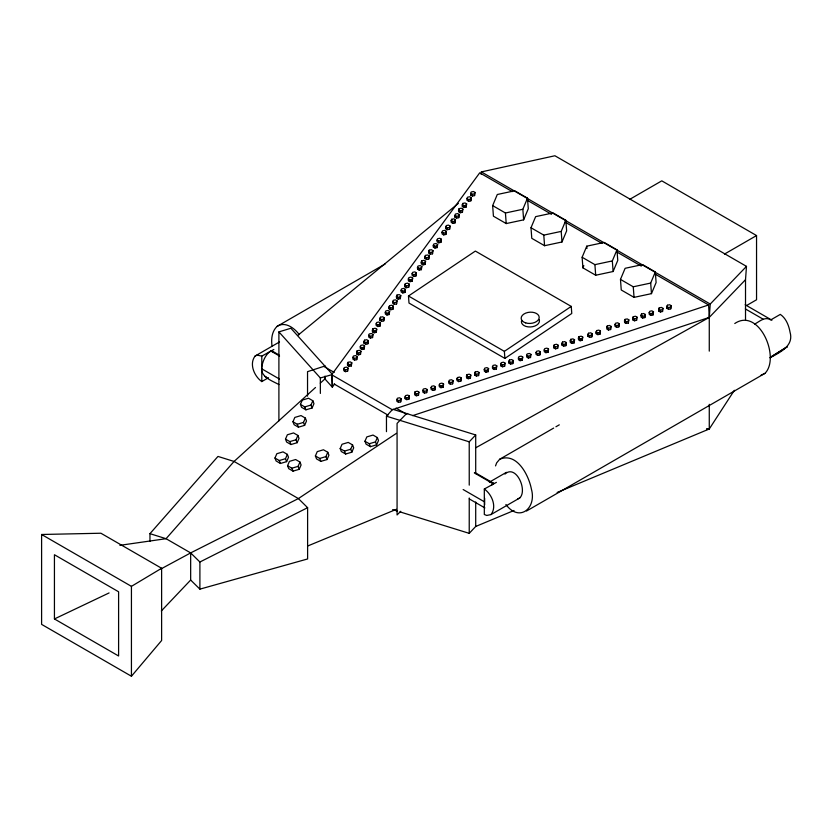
<?xml version="1.0" encoding="UTF-8"?>
<svg xmlns="http://www.w3.org/2000/svg" width="832" height="832" viewBox="0 0 832 832"><rect width="100%" height="100%" fill="white"/><g stroke="black" fill="none" stroke-linecap="round" stroke-linejoin="round"><path stroke-width="1.25" d="M400.057 511.909L469.227 533.343L469.238 497.994M481.187 174.335L481.364 171.912L554.902 155.761L746.481 266.365L745.514 279.698L745.514 319.914M746.481 266.365L710.237 304.044L709.27 317.387L709.27 351.125M278.918 384.582C271.419 380.442 258.752 376.418 262.111 365.342C263.297 359.809 265.98 354.234 270.743 350.948L279.562 356.034M484.65 504.889L484.65 498.243M495.529 465.889L496.673 462.831L499.678 459.254L553.675 428.074M343.699 368.961L344.271 367.578L346.455 367.11L348.046 368.035L347.599 371.186L345.426 371.644L343.824 370.729L343.699 368.961L345.29 369.886L347.474 369.418L348.046 368.035M347.443 363.719L348.015 362.326L350.199 361.868L351.801 362.783L351.343 365.934L349.17 366.402L347.568 365.477L347.443 363.719L349.034 364.634L351.218 364.177L351.801 362.783M347.568 365.477L348.015 362.326M352.83 357.427L353.413 356.044L355.586 355.576L357.188 356.502L356.741 359.653L354.557 360.121L352.955 359.195L352.83 357.427L354.432 358.353L356.606 357.885L357.188 356.502M356.574 352.186L357.157 350.802L359.33 350.334L360.932 351.25L360.485 354.401L358.301 354.869L356.71 353.954L356.574 352.186L358.176 353.111L360.35 352.643L360.932 351.25M356.71 353.954L357.157 350.802M360.235 346.798L360.818 345.415L363.002 344.947L364.593 345.873L364.146 349.024L361.972 349.492L360.37 348.566L360.235 346.798L361.837 347.724L364.021 347.256L364.593 345.873M363.99 341.557L364.562 340.174L366.746 339.706L368.347 340.621L367.89 343.772L365.716 344.24L364.114 343.325L363.99 341.557L365.581 342.482L367.765 342.014L368.347 340.621M364.114 343.325L364.562 340.174M368.638 335.358L369.221 333.965L371.394 333.497L372.996 334.422L372.538 337.574L370.365 338.042L368.763 337.116L368.638 335.358L370.23 336.274L372.414 335.806L372.996 334.422M372.382 330.106L372.965 328.723L375.138 328.255L376.74 329.181L376.293 332.332L374.109 332.79L372.518 331.874L372.382 330.106L373.984 331.032L376.158 330.564L376.74 329.181M372.518 331.874L372.965 328.723M376.116 323.856L376.698 322.473L378.882 322.005L380.474 322.93L380.026 326.082L377.853 326.539L376.251 325.624L376.116 323.856L377.718 324.782L379.902 324.314L380.474 322.93M379.87 318.614L380.442 317.221L382.626 316.763L384.218 317.678L383.77 320.83L381.597 321.298L379.995 320.372L379.87 318.614L381.462 319.54L383.646 319.072L384.218 317.678M379.995 320.372L380.442 317.221M385.258 312.322L385.84 310.939L388.014 310.471L389.615 311.397L389.158 314.548L386.984 315.016L385.382 314.09L385.258 312.322L386.859 313.248L389.033 312.78L389.615 311.397M389.002 307.081L389.584 305.698L391.758 305.23L393.359 306.155L392.912 309.306L390.728 309.764L389.137 308.849L389.002 307.081L390.603 308.006L392.777 307.538L393.359 306.155M389.137 308.849L389.584 305.698M392.662 301.694L393.245 300.31L395.429 299.842L397.02 300.768L396.573 303.919L394.399 304.387L392.798 303.462L392.662 301.694L394.264 302.619L396.438 302.151L397.02 300.768M396.417 296.452L396.989 295.069L399.173 294.601L400.764 295.526L400.317 298.678L398.143 299.135L396.542 298.22L396.417 296.452L398.008 297.378L400.192 296.91L400.764 295.526M396.542 298.22L396.989 295.069M401.066 290.254L401.638 288.86L403.822 288.392L405.413 289.318L404.966 292.469L402.792 292.937L401.19 292.011L401.066 290.254L402.657 291.169L404.841 290.711L405.413 289.318M404.81 285.002L405.392 283.618L407.566 283.15L409.167 284.076L408.71 287.227L406.536 287.695L404.934 286.77L404.81 285.002L406.411 285.927L408.585 285.459L409.167 284.076M404.934 286.77L405.392 283.618M408.325 278.98L408.897 277.586L411.081 277.118L412.682 278.044L412.225 281.195L410.051 281.663L408.45 280.738L408.325 278.98L409.916 279.895L412.1 279.438L412.682 278.044M408.45 280.738L409.032 279.354M412.069 273.728L412.651 272.345L414.825 271.877L416.426 272.802L415.979 275.954L413.795 276.422L412.194 275.496L412.069 273.728L413.67 274.654L415.844 274.186L416.426 272.802M417.456 267.446L418.038 266.053L420.212 265.595L421.814 266.51L421.366 269.662L419.182 270.13L417.591 269.204L417.456 267.446L419.058 268.372L421.231 267.904L421.814 266.51M417.591 269.204L418.163 267.821M421.2 262.205L421.782 260.811L423.956 260.343L425.558 261.269L425.11 264.42L422.937 264.888L421.335 263.962L421.2 262.205L422.802 263.12L424.975 262.652L425.558 261.269M424.871 256.818L425.443 255.424L427.627 254.966L429.218 255.882L428.771 259.033L426.598 259.501L424.996 258.575L424.871 256.818L426.462 257.743L428.646 257.275L429.218 255.882M424.996 258.575L425.443 255.424M428.615 251.576L429.198 250.182L431.371 249.714L432.973 250.64L432.515 253.791L430.342 254.259L428.74 253.334L428.615 251.576L430.206 252.491L432.39 252.023L432.973 250.64M433.264 245.367L433.846 243.984L436.02 243.516L437.622 244.442L437.174 247.593L434.99 248.05L433.389 247.135L433.264 245.367L434.866 246.293L437.039 245.825L437.622 244.442M433.389 247.135L433.971 245.742M437.008 240.126L437.59 238.732L439.764 238.274L441.366 239.19L440.918 242.341L438.734 242.809L437.143 241.883L437.008 240.126L438.61 241.041L440.783 240.583L441.366 239.19M441.979 232.211L442.562 230.828L444.735 230.36L446.337 231.286L445.89 234.437L443.706 234.894L442.104 233.979L441.979 232.211L443.581 233.137L445.754 232.669L446.337 231.286M445.723 226.97L446.306 225.576L448.479 225.118L450.081 226.034L449.634 229.185L447.45 229.653L445.858 228.727L445.723 226.97L447.325 227.895L449.498 227.427L450.081 226.034M445.858 228.727L446.43 227.344M451.11 220.678L451.693 219.294L453.866 218.826L455.468 219.752L455.021 222.903L452.847 223.371L451.246 222.446L451.11 220.678L452.712 221.603L454.886 221.135L455.468 219.752M454.865 215.436L455.437 214.053L457.621 213.585L459.212 214.51L458.765 217.662L456.591 218.119L454.99 217.204L454.865 215.436L456.456 216.362L458.64 215.894L459.212 214.51M454.99 217.204L455.572 215.81M458.526 210.049L459.108 208.666L461.282 208.198L462.883 209.123L462.426 212.274L460.252 212.742L458.65 211.817L458.526 210.049L460.117 210.974L462.301 210.506L462.883 209.123M462.27 204.807L462.852 203.424L465.026 202.956L466.627 203.882L466.18 207.033L463.996 207.49L462.405 206.575L462.27 204.807L463.871 205.733L466.045 205.265L466.627 203.882M462.405 206.575L462.852 203.424M466.918 198.609L467.501 197.215L469.674 196.747L471.276 197.673L470.829 200.824L468.645 201.292L467.054 200.366L466.918 198.609L468.52 199.524L470.694 199.066L471.276 197.673M470.662 193.357L471.245 191.974L473.429 191.506L475.02 192.431L474.573 195.582L472.399 196.05L470.798 195.125L470.662 193.357L472.264 194.282L474.438 193.814L475.02 192.431M470.798 195.125L471.38 193.731M396.791 399.63L397.374 398.237L399.558 397.779L401.149 398.694L400.702 401.846L398.528 402.314L396.926 401.388L396.791 399.63L398.393 400.546L400.566 400.088L401.149 398.694M404.997 396.958L405.579 395.564L407.753 395.106L409.354 396.022L408.907 399.173L406.723 399.641L405.132 398.715L404.997 396.958L406.598 397.873L408.772 397.415L409.354 396.022M405.132 398.715L405.704 397.332M492.648 205.608L497.286 194.501L514.706 190.788L527.498 198.162L528.278 208.749L523.63 219.846L506.21 223.569L493.428 216.195L492.648 205.608L505.43 212.992L522.85 209.269L527.498 198.162M414.565 393.078L415.147 391.695L417.321 391.227L418.922 392.153L418.475 395.304L416.291 395.772L414.7 394.846L414.565 393.078L416.166 394.004L418.34 393.536L418.922 392.153M422.77 390.406L423.353 389.022L425.526 388.554L427.128 389.48L426.67 392.631L424.497 393.099L422.895 392.174L422.77 390.406L424.362 391.331L426.546 390.863L427.128 389.48M431.018 387.67L431.6 386.287L433.784 385.819L435.375 386.745L434.928 389.896L432.754 390.364L431.153 389.438L431.018 387.67L432.619 388.596L434.793 388.128L435.375 386.745M439.223 384.998L439.806 383.614L441.979 383.146L443.581 384.072L443.134 387.223L440.95 387.691L439.358 386.766L439.223 384.998L440.825 385.923L442.998 385.455L443.581 384.072M448.718 381.597L449.29 380.203L451.474 379.735L453.076 380.661L452.618 383.812L450.445 384.28L448.843 383.354L448.718 381.597L450.31 382.512L452.494 382.054L453.076 380.661M456.914 378.924L457.496 377.53L459.68 377.062L461.271 377.988L460.824 381.139L458.64 381.607L457.049 380.682L456.914 378.924L458.515 379.839L460.689 379.371L461.271 377.988M466.461 376.022L467.043 374.639L469.227 374.171L470.818 375.097L470.371 378.248L468.198 378.706L466.596 377.79L466.461 376.022L468.062 376.948L470.246 376.48L470.818 375.097M466.596 377.79L467.043 374.639M530.993 227.75L535.642 216.642L553.062 212.919L565.843 220.303L566.634 230.88L561.985 241.987L544.565 245.71L531.783 238.326L530.993 227.75L543.785 235.123L561.205 231.4L565.843 220.303M474.666 373.35L475.249 371.966L477.422 371.498L479.024 372.424L478.577 375.575L476.393 376.033L474.802 375.118L474.666 373.35L476.268 374.275L478.442 373.807L479.024 372.424M474.802 375.118L475.249 371.966M484.234 369.47L484.817 368.087L486.99 367.619L488.592 368.545L488.145 371.696L485.961 372.164L484.37 371.238L484.234 369.47L485.836 370.396L488.01 369.928L488.592 368.545M492.44 366.798L493.022 365.414L495.196 364.946L496.798 365.872L496.34 369.023L494.166 369.491L492.565 368.566L492.44 366.798L494.031 367.723L496.215 367.255L496.798 365.872M500.687 364.073L501.27 362.679L503.454 362.211L505.045 363.137L504.598 366.288L502.424 366.756L500.822 365.83L500.687 364.073L502.289 364.988L504.473 364.53L505.045 363.137M500.822 365.83L501.405 364.447M508.893 361.4L509.475 360.006L511.649 359.538L513.25 360.464L512.803 363.615L510.619 364.083L509.028 363.158L508.893 361.4L510.494 362.315L512.668 361.847L513.25 360.464M509.028 363.158L509.475 360.006M518.388 357.989L518.97 356.595L521.144 356.138L522.746 357.053L522.288 360.204L520.114 360.672L518.513 359.746L518.388 357.989L519.979 358.904L522.163 358.446L522.746 357.053M526.583 355.316L527.166 353.922L529.35 353.465L530.941 354.38L530.494 357.531L528.32 357.999L526.718 357.074L526.583 355.316L528.185 356.231L530.358 355.774L530.941 354.38M535.974 352.674L536.557 351.291L538.73 350.823L540.332 351.749L539.874 354.9L537.701 355.358L536.099 354.442L535.974 352.674L537.566 353.6L539.75 353.132L540.332 351.749M582.13 257.265L586.768 246.168L604.188 242.445L616.98 249.829L617.76 260.406L613.111 271.513L595.691 275.236L582.91 267.852L582.13 257.265L594.911 264.649L612.331 260.926L616.98 249.829M544.17 350.002L544.752 348.618L546.936 348.15L548.527 349.066L548.08 352.227L545.906 352.685L544.305 351.77L544.17 350.002L545.771 350.927L547.955 350.459L548.527 349.066M582.91 267.852L583.835 265.626M553.748 346.122L554.32 344.739L556.504 344.271L558.095 345.197L557.648 348.348L555.474 348.816L553.873 347.89L553.748 346.122L555.339 347.048L557.523 346.58L558.095 345.197M553.873 347.89L554.32 344.739M561.943 343.45L562.526 342.066L564.699 341.598L566.301 342.524L565.854 345.675L563.67 346.143L562.078 345.218L561.943 343.45L563.545 344.375L565.718 343.907L566.301 342.524M562.078 345.218L562.526 342.066M570.201 340.725L570.783 339.331L572.957 338.863L574.558 339.789L574.101 342.94L571.927 343.408L570.326 342.482L570.201 340.725L571.792 341.64L573.976 341.172L574.558 339.789M578.396 338.042L578.978 336.658L581.162 336.19L582.754 337.116L582.306 340.267L580.133 340.735L578.531 339.81L578.396 338.042L579.998 338.967L582.182 338.499L582.754 337.116M587.891 334.641L588.474 333.247L590.647 332.79L592.249 333.705L591.802 336.856L589.618 337.324L588.026 336.398L587.891 334.641L589.493 335.556L591.666 335.098L592.249 333.705M588.026 336.398L588.474 333.247M596.097 331.968L596.679 330.574L598.853 330.117L600.454 331.032L599.997 334.183L597.823 334.651L596.222 333.726L596.097 331.968L597.688 332.883L599.872 332.426L600.454 331.032M596.222 333.726L596.679 330.574M620.474 279.406L625.123 268.299L642.543 264.586L655.325 271.96L656.105 282.547L651.466 293.644L634.046 297.367L621.254 289.994L620.474 279.406L633.256 286.79L650.686 283.067L655.325 271.96M606.715 327.319L607.287 325.926L609.471 325.458L611.062 326.383L610.615 329.534L608.442 330.002L606.84 329.077L606.715 327.319L608.306 328.234L610.49 327.777L611.062 326.383M614.91 324.646L615.493 323.253L617.666 322.785L619.268 323.71L618.821 326.862L616.637 327.33L615.046 326.404L614.91 324.646L616.512 325.562L618.686 325.104L619.268 323.71M624.478 320.767L625.061 319.384L627.234 318.916L628.836 319.842L628.389 322.993L626.205 323.45L624.614 322.535L624.478 320.767L626.08 321.693L628.254 321.225L628.836 319.842M624.614 322.535L625.061 319.384M632.684 318.094L633.266 316.711L635.44 316.243L637.042 317.169L636.584 320.32L634.41 320.778L632.809 319.862L632.684 318.094L634.286 319.02L636.459 318.552L637.042 317.169M632.809 319.862L633.266 316.711M640.942 315.359L641.514 313.976L643.698 313.508L645.289 314.434L644.842 317.585L642.668 318.042L641.066 317.127L640.942 315.359L642.533 316.285L644.717 315.817L645.289 314.434M649.137 312.686L649.719 311.303L651.893 310.835L653.494 311.761L653.047 314.912L650.863 315.37L649.272 314.454L649.137 312.686L650.738 313.612L652.912 313.144L653.494 311.761M658.632 309.275L659.214 307.892L661.388 307.424L662.99 308.35L662.532 311.501L660.358 311.969L658.757 311.043L658.632 309.275L660.234 310.201L662.407 309.733L662.99 308.35M658.757 311.043L659.214 307.892M666.827 306.602L667.41 305.219L669.594 304.751L671.185 305.677L670.738 308.828L668.564 309.296L666.962 308.37L666.827 306.602L668.429 307.528L670.613 307.06L671.185 305.677M666.962 308.37L667.41 305.219M274.966 458.047L276.838 453.71L283.036 451.87L287.362 454.366L288.506 457.298L286.634 461.635L280.436 463.476L276.11 460.97L274.966 458.047L279.302 460.543L280.436 463.476M285.49 439.109L287.362 434.772L293.55 432.931L297.877 435.427L299.021 438.36L297.149 442.697L290.961 444.538L286.624 442.031L285.49 439.109L289.817 441.605L290.961 444.538M292.968 421.762L294.83 417.425L301.028 415.584L305.354 418.08L306.498 421.013L304.626 425.35L298.428 427.18L294.102 424.684L292.968 421.762L297.294 424.258L298.428 427.18M300.435 404.414L302.307 400.078L308.506 398.237L312.832 400.733L313.966 403.655L312.104 407.992L305.906 409.833L301.579 407.337L300.435 404.414L304.762 406.91L305.906 409.833M286.634 461.635L285.49 458.702L287.362 454.366M297.149 442.697L296.015 439.764L297.877 435.427M304.626 425.35L303.482 422.417L305.354 418.08M312.104 407.992L310.96 405.07L312.832 400.733M287.56 465.712L289.432 461.375L295.63 459.534L299.957 462.041L301.09 464.963L299.229 469.3L293.03 471.141L288.704 468.645L287.56 465.712L291.886 468.208L293.03 471.141M299.229 469.3L298.085 466.378L299.957 462.041M315.39 455.946L317.262 451.61L323.461 449.779L327.787 452.275L328.921 455.198L327.059 459.534L320.861 461.375L316.534 458.879L315.39 455.946L319.717 458.453L320.861 461.375M327.059 459.534L325.915 456.612L327.787 452.275M340.174 448.594L342.046 444.257L348.244 442.416L352.57 444.922L353.704 447.845L351.842 452.182L345.644 454.022L341.318 451.526L340.174 448.594L344.5 451.09L345.644 454.022M351.842 452.182L350.698 449.259L352.57 444.922M364.957 441.241L366.829 436.904L373.027 435.063L377.354 437.559L378.498 440.492L376.626 444.829L370.427 446.67L366.101 444.163L364.957 441.241L369.283 443.737L370.427 446.67M376.626 444.829L375.482 441.906L377.354 437.559M734.365 390.291L709.27 428.979L557.159 492.471M512.252 191.61L479.721 172.817L331.656 374.743L320.351 377.967L278.897 331.895L290.878 328.245L332.322 374.317L332.322 387.161L324.553 378.518M334.63 384.02L332.322 387.161L331.656 374.743L392.278 409.739L708.594 304.959L709.27 317.387L475.706 447.803M307.538 396.157L307.538 371.665L325.094 365.945L324.397 366.174M385.133 264.004L277.15 326.342C271.814 331.282 271.076 339.154 272.022 345.977M279.479 341.962L255.143 356.013C248.903 363.906 254.311 376.355 261.789 381.576L268.507 377.697M504.951 474.084C515.923 463.871 527.873 490.277 519.73 497.983L490.963 514.592L486.751 515.455L484.318 514.488L484.318 489.018L496.392 482.383M490.963 514.592C497.203 506.698 491.806 494.25 484.318 489.018M505.898 504.525C519.553 522.766 536.817 508.03 531.388 489.07C528.757 475.145 516.786 451.974 499.678 459.254M526.49 511.046L764.951 373.37C780.707 357.51 758.888 307.05 734.77 323.523M131.435 676.239L161.616 640.505L161.616 568.277L100.911 533.229L41.6 534.487L41.6 624.374L131.435 676.239L131.435 586.352L161.616 568.277M149.958 533.666L217.974 456.425L234.073 461.448L298.386 498.576L307.611 507.686L307.611 558.958L199.898 589.139L190.663 580.039L190.663 552.906L166.057 538.699L149.958 533.666L149.958 541.424M386.464 431.652L386.464 416.187L392.278 409.739M469.238 485.15L469.227 441.823L475.706 434.959L392.943 409.323M469.227 533.343L475.706 526.469L514.041 510.474M161.304 610.979L190.663 580.039M407.69 413.473L406.172 413.962L397.072 423.415L397.072 514.935L400.743 511.274M745.514 279.698L709.27 317.387L412.641 415.636M315.505 387.494L234.073 461.448L166.057 538.699L119.87 545.334M320.299 383.146L325.094 378.789L325.094 376.22M297.898 335.317L458.338 203.382M491.431 485.243L493.282 483.85L474.323 472.909M408.481 296.005L475.363 251.077L571.251 306.415L571.771 313.477L504.889 358.405L409.001 303.066L408.481 296.005L504.369 351.354L504.889 358.405M504.369 351.354L571.251 306.415M396.406 433.358L298.386 498.576L190.663 552.906L160.93 568.953M769.974 357.812C779.896 352.394 794.061 346.029 790.057 332.228C788.83 325.51 786.167 318.386 780.302 314.392L770.723 319.925C765.034 316.118 759.502 321.547 754.666 324.095M770.401 357.282L787.446 346.642L770.422 357.313M255.143 356.013L257.088 355.108L261.789 356.117L273.853 349.482M629.699 199.368L661.783 180.846L756.548 235.56L756.548 299.77L746.595 305.521M724.474 254.082L756.548 235.56M555.922 426.774L559.302 424.83M489.393 482.154L506.438 472.316M199.898 589.139L199.898 562.006L307.611 507.686M54.434 618.946L118.602 655.99L118.602 591.781L54.434 554.736L54.434 618.946L109.086 592.935M277.15 326.342C285.189 321.069 294.445 328.12 299.26 334.61M761.02 375.19L764.951 373.37M517.785 498.888L519.73 497.983M307.944 545.896L396.427 509.309M304.762 406.91L310.96 405.07M297.294 424.258L303.482 422.417M289.817 441.605L296.015 439.764M279.302 460.543L285.49 458.702M319.717 458.453L325.915 456.612M344.5 451.09L350.698 449.259M369.283 443.737L375.482 441.906M291.886 468.208L298.085 466.378M706.742 429.551L709.27 428.979L709.27 404.321M706.69 429.229L709.27 428.979L706.67 428.927M386.464 416.187L469.227 441.823M392.642 509.61L397.582 511.139M491.483 482.518L493.906 483.486L474.958 472.545M264.597 376.314L266.583 377.208M745.17 304.741L771.919 320.195M745.337 308.911L763.266 319.259M481.364 171.912L710.237 304.044M526.843 200.023L551.522 214.282M564.99 222.05L602.014 243.422M616.595 251.846L641.285 266.094M654.742 273.874L708.594 304.959M324.074 366.569L334.204 372.403M396.053 408.117L406.172 413.962M334.09 383.989L388.066 415.147M279.084 355.035L271.378 350.584L273.801 352.425M261.789 368.846L279.417 379.028M463.143 489.528L484.318 501.758M469.29 498.909L484.9 507.926M41.6 534.487L131.435 586.352M190.663 552.906L199.898 562.006M324.886 376.345L325.094 378.789M670.613 307.06L670.738 308.828M668.429 307.528L668.564 309.296M662.407 309.733L662.532 311.501M660.234 310.201L660.358 311.969M650.686 283.067L651.466 293.644M652.912 313.144L653.047 314.912M650.738 313.612L650.863 315.37M644.717 315.817L644.842 317.585M642.533 316.285L642.668 318.042M641.514 313.976L641.649 315.734M636.459 318.552L636.584 320.32M633.256 286.79L634.046 297.367M634.286 319.02L634.41 320.778M628.254 321.225L628.389 322.993M626.08 321.693L626.205 323.45M618.686 325.104L618.821 326.862M612.331 260.926L613.111 271.513M616.512 325.562L616.637 327.33M610.49 327.777L610.615 329.534M608.306 328.234L608.442 330.002M607.287 325.926L607.422 327.694M594.911 264.649L595.691 275.236M599.872 332.426L599.997 334.183M597.688 332.883L597.823 334.651M586.768 246.168L586.945 248.518M591.666 335.098L591.802 336.856M589.493 335.556L589.618 337.324M582.182 338.499L582.306 340.267M579.998 338.967L580.133 340.735M578.978 336.658L579.114 338.426M573.976 341.172L574.101 342.94M571.792 341.64L571.927 343.408M570.783 339.331L570.908 341.099M561.205 231.4L561.985 241.987M565.718 343.907L565.854 345.675M563.545 344.375L563.67 346.143M557.523 346.58L557.648 348.348M555.339 347.048L555.474 348.816M543.785 235.123L544.565 245.71M547.955 350.459L548.08 352.227M545.771 350.927L545.906 352.685M539.75 353.132L539.874 354.9M537.566 353.6L537.701 355.358M522.85 209.269L523.63 219.846M530.358 355.774L530.494 357.531M528.185 356.231L528.32 357.999M522.163 358.446L522.288 360.204M519.979 358.904L520.114 360.672M505.43 212.992L506.21 223.569M512.668 361.847L512.803 363.615M510.494 362.315L510.619 364.083M504.473 364.53L504.598 366.288M502.289 364.988L502.424 366.756M496.215 367.255L496.34 369.023M494.031 367.723L494.166 369.491M488.01 369.928L488.145 371.696M474.438 193.814L474.573 195.582M485.836 370.396L485.961 372.164M472.264 194.282L472.399 196.05M470.694 199.066L470.829 200.824M468.52 199.524L468.645 201.292M466.045 205.265L466.18 207.033M478.442 373.807L478.577 375.575M463.871 205.733L463.996 207.49M476.268 374.275L476.393 376.033M462.301 210.506L462.426 212.274M460.117 210.974L460.252 212.742M459.108 208.666L459.233 210.434M458.64 215.894L458.765 217.662M470.246 376.48L470.371 378.248M456.456 216.362L456.591 218.119M468.062 376.948L468.198 378.706M454.886 221.135L455.021 222.903M452.712 221.603L452.847 223.371M451.693 219.294L451.828 221.062M449.498 227.427L449.634 229.185M460.689 379.371L460.824 381.139M447.325 227.895L447.45 229.653M458.515 379.839L458.64 381.607M457.496 377.53L457.631 379.298M445.754 232.669L445.89 234.437M443.581 233.137L443.706 234.894M452.494 382.054L452.618 383.812M440.783 240.583L440.918 242.341M450.31 382.512L450.445 384.28M438.61 241.041L438.734 242.809M437.039 245.825L437.174 247.593M434.866 246.293L434.99 248.05M442.998 385.455L443.134 387.223M432.39 252.023L432.515 253.791M440.825 385.923L440.95 387.691M430.206 252.491L430.342 254.259M429.198 250.182L429.322 251.95M428.646 257.275L428.771 259.033M426.462 257.743L426.598 259.501M434.793 388.128L434.928 389.896M424.975 262.652L425.11 264.42M432.619 388.596L432.754 390.364M422.802 263.12L422.937 264.888M421.782 260.811L421.918 262.579M421.231 267.904L421.366 269.662M419.058 268.372L419.182 270.13M426.546 390.863L426.67 392.631M415.844 274.186L415.979 275.954M424.362 391.331L424.497 393.099M413.67 274.654L413.795 276.422M412.1 279.438L412.225 281.195M409.916 279.895L410.051 281.663M418.34 393.536L418.475 395.304M408.585 285.459L408.71 287.227M416.166 394.004L416.291 395.772M415.147 391.695L415.272 393.453M406.411 285.927L406.536 287.695M404.841 290.711L404.966 292.469M402.657 291.169L402.792 292.937M408.772 397.415L408.907 399.173M400.192 296.91L400.317 298.678M406.598 397.873L406.723 399.641M398.008 297.378L398.143 299.135M396.438 302.151L396.573 303.919M394.264 302.619L394.399 304.387M400.566 400.088L400.702 401.846M392.777 307.538L392.912 309.306M398.393 400.546L398.528 402.314M390.603 308.006L390.728 309.764M389.033 312.78L389.158 314.548M386.859 313.248L386.984 315.016M383.646 319.072L383.77 320.83M381.462 319.54L381.597 321.298M379.902 324.314L380.026 326.082M377.718 324.782L377.853 326.539M376.158 330.564L376.293 332.332M373.984 331.032L374.109 332.79M372.414 335.806L372.538 337.574M370.23 336.274L370.365 338.042M367.765 342.014L367.89 343.772M365.581 342.482L365.716 344.24M364.021 347.256L364.146 349.024M361.837 347.724L361.972 349.492M360.35 352.643L360.485 354.401M358.176 353.111L358.301 354.869M356.606 357.885L356.741 359.653M354.432 358.353L354.557 360.121M351.218 364.177L351.343 365.934M349.034 364.634L349.17 366.402M347.474 369.418L347.599 371.186M345.29 369.886L345.426 371.644M475.706 434.959L475.706 473.595M475.706 501.966L475.706 526.469M320.351 377.967L320.351 393.432M278.897 331.895L278.897 420.836M261.789 356.117L261.789 381.576M539.146 319.467A9.038 5.626 -4.2 0 1 530.452 326.966A9.038 5.626 -4.2 0 1 521.716 320.278M525.678 322.889A9.038 5.626 -4.2 0 0 539.198 317.387A9.038 5.626 -4.2 0 0 525.658 313.134A9.038 5.626 -4.2 0 0 525.678 322.889"/></g></svg>
